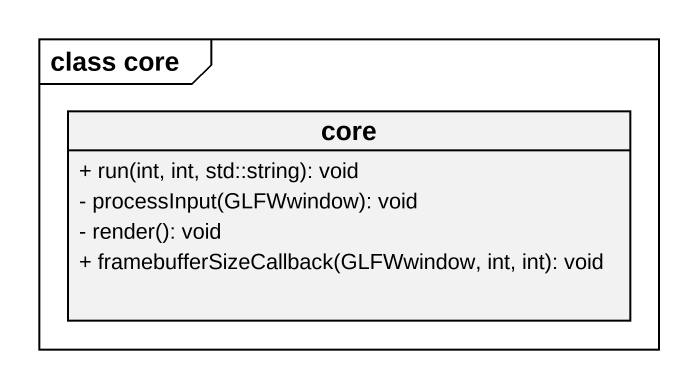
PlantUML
@startuml
mainframe class core
hide circle
hide empty members
skinparam classAttributeIconSize 0
class core {
  + run(int, int, std::string): void
  - processInput(GLFWwindow): void
  - render(): void
  + framebufferSizeCallback(GLFWwindow, int, int): void
}
@enduml
